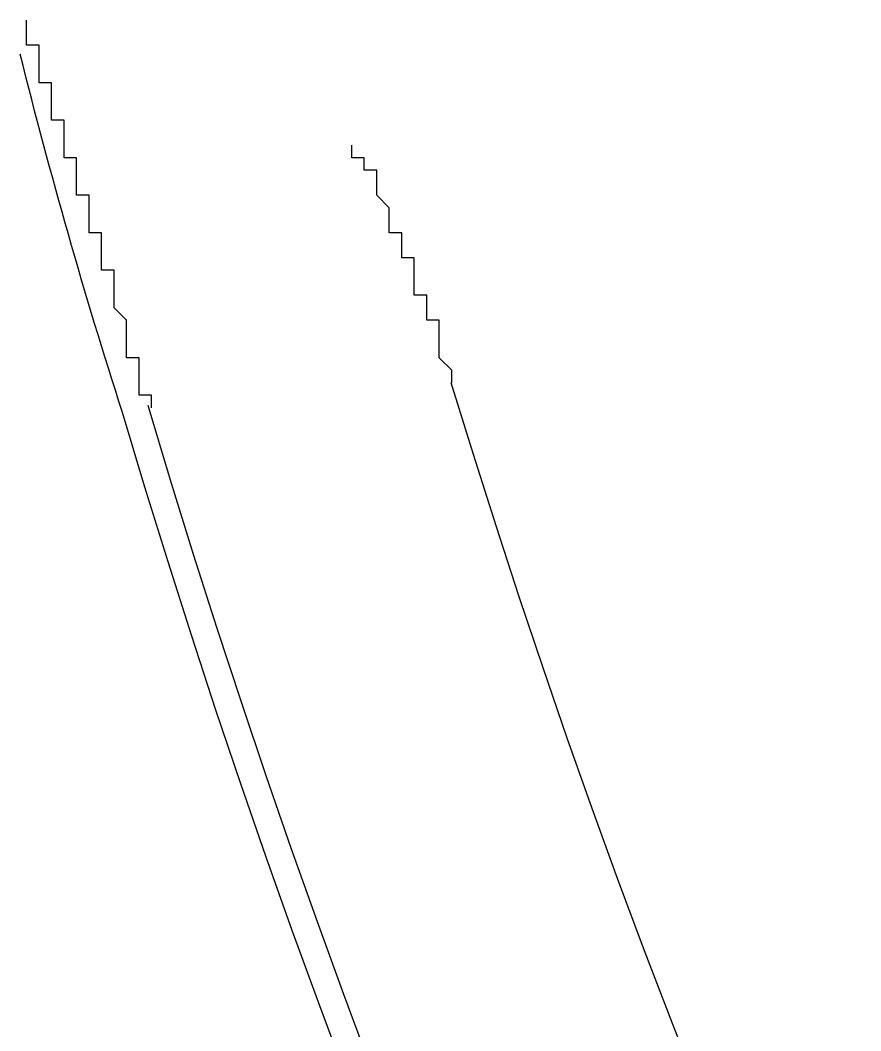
# Model space of a CAD drawing. Header units: millimetres. Extents: x 2698011 to 2856548, y 1019778 to 1210064.
# Drawn here: x 2782682.75 to 2782689.47, y 1121651.76 to 1121659.84 of the extents above; entities that cross this region are included whole.
import ezdxf

# ---------------------------------------------------------------- set-up
doc = ezdxf.new("R2010")
doc.units = ezdxf.units.MM
doc.layers.add('Bloques borde', color=9, linetype='Continuous')
doc.layers.add('Y_ CAJAS', color=9, linetype='Continuous')

# ---------------------------------------------------------------- blocks, each defined once
blk = doc.blocks.new('CO ALURA_  2500 tras 1120 CE ESQ - Inc')
at = {"layer": 'Bloques borde'}
for points in [[(-0.0496300630514668, 2.306530919465828, 0), (-0.0496300630514668, 2.306530919465828, 0), (-0.0496300630514668, 2.306430919465825, 0), (-0.0496300630514668, 2.306430919465825, 0), (-0.0496300630514668, 2.306430919465825, 0), (-0.0497300630514701, 2.306430919465825, 0), (-0.0497300630514701, 2.306430919465825, 0), (-0.0497300630514701, 2.306430919465825, 0), (-0.0497300630514701, 2.306430919465825, 0), (-0.0497300630514701, 2.306330919465835, 0), (-0.0497300630514701, 2.306330919465835, 0), (-0.0497300630514701, 2.306330919465835, 0), (-0.0497300630514701, 2.306330919465835, 0), (-0.0497300630514701, 2.306330919465835, 0), (-0.0497300630514701, 2.306330919465835, 0), (-0.0497300630514701, 2.306230919465832, 0), (-0.0497300630514701, 2.306230919465832, 0), (-0.0497300630514701, 2.306230919465832, 0), (-0.0497300630514701, 2.306230919465832, 0), (-0.0497300630514701, 2.306230919465832, 0), (-0.0497300630514701, 2.306230919465832, 0), (-0.0497300630514701, 2.306230919465832, 0), (-0.0497300630514701, 2.306130919465829, 0), (-0.0497300630514701, 2.306130919465829, 0), (-0.0497300630514701, 2.306130919465829, 0), (-0.0497300630514701, 2.306130919465829, 0), (-0.0497300630514701, 2.306130919465829, 0), (-0.0498300630514734, 2.306130919465829, 0), (-0.0498300630514734, 2.306030919465825, 0), (-0.0498300630514734, 2.306030919465825, 0), (-0.0498300630514734, 2.306030919465825, 0), (-0.0498300630514734, 2.306030919465825, 0), (-0.0498300630514734, 2.306030919465825, 0), (-0.0498300630514734, 2.306030919465825, 0), (-0.0498300630514734, 2.306030919465825, 0), (-0.0498300630514734, 2.30593091946582, 0), (-0.0498300630514734, 2.30593091946582, 0), (-0.0498300630514734, 2.30593091946582, 0), (-0.0498300630514734, 2.30593091946582, 0), (-0.0498300630514734, 2.30593091946582, 0), (-0.0498300630514734, 2.30593091946582, 0), (-0.0498300630514734, 2.305830919465833, 0), (-0.0498300630514734, 2.305830919465833, 0), (-0.0498300630514734, 2.305830919465833, 0), (-0.0498300630514734, 2.305830919465833, 0), (-0.0498300630514734, 2.305830919465833, 0), (-0.0498300630514734, 2.305830919465833, 0), (-0.0498300630514734, 2.305830919465833, 0), (-0.0499300630514767, 2.30573091946583, 0), (-0.0499300630514767, 2.30573091946583, 0), (-0.0499300630514767, 2.30573091946583, 0), (-0.0499300630514767, 2.30573091946583, 0), (-0.0499300630514767, 2.30573091946583, 0), (-0.0499300630514767, 2.30573091946583, 0), (-0.0499300630514767, 2.305630919465825, 0), (-0.0499300630514767, 2.305630919465825, 0), (-0.0499300630514767, 2.305630919465825, 0), (-0.0499300630514767, 2.305630919465825, 0), (-0.0499300630514767, 2.305630919465825, 0), (-0.0499300630514767, 2.305630919465825, 0), (-0.0499300630514767, 2.305630919465825, 0), (-0.0499300630514767, 2.305530919465823, 0), (-0.0499300630514767, 2.305530919465823, 0), (-0.0499300630514767, 2.305530919465823, 0), (-0.0499300630514767, 2.305530919465823, 0), (-0.0499300630514767, 2.305530919465823, 0), (-0.0499300630514767, 2.305530919465823, 0), (-0.0499300630514767, 2.305430919465834, 0), (-0.0499300630514767, 2.305430919465834, 0), (-0.0500300630514801, 2.305430919465834, 0), (-0.0500300630514801, 2.305430919465834, 0), (-0.0500300630514801, 2.305430919465834, 0), (-0.0500300630514801, 2.305430919465834, 0), (-0.0500300630514801, 2.305430919465834, 0), (-0.0500300630514801, 2.305330919465831, 0), (-0.0500300630514801, 2.305330919465831, 0), (-0.0500300630514801, 2.305330919465831, 0), (-0.0500300630514801, 2.305330919465831, 0), (-0.0500300630514801, 2.305330919465831, 0), (-0.0500300630514801, 2.305330919465831, 0), (-0.0500300630514801, 2.305330919465831, 0), (-0.0500300630514801, 2.305230919465826, 0), (-0.0500300630514801, 2.305230919465826, 0), (-0.0500300630514801, 2.305230919465826, 0), (-0.0500300630514801, 2.305230919465826, 0), (-0.0500300630514801, 2.305230919465826, 0), (-0.0500300630514801, 2.305230919465826, 0), (-0.0500300630514801, 2.305130919465824, 0), (-0.0500300630514801, 2.305130919465824, 0), (-0.0500300630514801, 2.305130919465824, 0), (-0.0500300630514801, 2.305130919465824, 0), (-0.050130063051455, 2.305130919465824, 0), (-0.050130063051455, 2.305130919465824, 0), (-0.050130063051455, 2.305130919465824, 0), (-0.050130063051455, 2.305030919465834, 0), (-0.050130063051455, 2.305030919465834, 0), (-0.050130063051455, 2.305030919465834, 0), (-0.050130063051455, 2.305030919465834, 0), (-0.050130063051455, 2.305030919465834, 0), (-0.050130063051455, 2.305030919465834, 0), (-0.050130063051455, 2.305030919465834, 0), (-0.050130063051455, 2.304930919465832, 0), (-0.050130063051455, 2.304930919465832, 0), (-0.050130063051455, 2.304930919465832, 0), (-0.050130063051455, 2.304930919465832, 0), (-0.050130063051455, 2.304930919465832, 0), (-0.050130063051455, 2.304930919465832, 0), (-0.050130063051455, 2.304930919465832, 0), (-0.050130063051455, 2.304830919465828, 0), (-0.050130063051455, 2.304830919465828, 0), (-0.050130063051455, 2.304830919465828, 0), (-0.050130063051455, 2.304830919465828, 0), (-0.050130063051455, 2.304830919465828, 0), (-0.050130063051455, 2.304830919465828, 0), (-0.0502300630514583, 2.304830919465828, 0), (-0.0502300630514583, 2.304830919465828, 0), (-0.0502300630514583, 2.304730919465825, 0), (-0.0502300630514583, 2.304730919465825, 0), (-0.0502300630514583, 2.304730919465825, 0), (-0.0502300630514583, 2.304730919465825, 0), (-0.0502300630514583, 2.304730919465825, 0), (-0.0502300630514583, 2.304730919465825, 0), (-0.0502300630514583, 2.304730919465825, 0), (-0.0502300630514583, 2.30463091946582, 0), (-0.0502300630514583, 2.30463091946582, 0), (-0.0502300630514583, 2.30463091946582, 0), (-0.0502300630514583, 2.30463091946582, 0), (-0.0502300630514583, 2.30463091946582, 0), (-0.0502300630514583, 2.30463091946582, 0), (-0.0502300630514583, 2.30463091946582, 0), (-0.0502300630514583, 2.30463091946582, 0), (-0.0502300630514583, 2.304530919465832, 0), (-0.0502300630514583, 2.304530919465832, 0), (-0.0502300630514583, 2.304530919465832, 0), (-0.0502300630514583, 2.304530919465832, 0), (-0.0502300630514583, 2.304530919465832, 0), (-0.0502300630514583, 2.304530919465832, 0), (-0.0502300630514583, 2.304530919465832, 0), (-0.0503300630514616, 2.304530919465832, 0), (-0.0503300630514616, 2.304430919465829, 0), (-0.0503300630514616, 2.304430919465829, 0), (-0.0503300630514616, 2.304430919465829, 0), (-0.0503300630514616, 2.304430919465829, 0), (-0.0503300630514616, 2.304430919465829, 0), (-0.0503300630514616, 2.304430919465829, 0), (-0.0503300630514616, 2.304430919465829, 0), (-0.0503300630514616, 2.304430919465829, 0), (-0.0503300630514616, 2.304330919465826, 0), (-0.0503300630514616, 2.304330919465826, 0), (-0.0503300630514616, 2.304330919465826, 0), (-0.0503300630514616, 2.304330919465826, 0), (-0.0503300630514616, 2.304330919465826, 0), (-0.0503300630514616, 2.304330919465826, 0), (-0.0503300630514616, 2.304330919465826, 0), (-0.0503300630514616, 2.304330919465826, 0), (-0.0503300630514616, 2.304330919465826, 0), (-0.0503300630514616, 2.304230919465823, 0), (-0.0503300630514616, 2.304230919465823, 0), (-0.0503300630514616, 2.304230919465823, 0), (-0.0503300630514616, 2.304230919465823, 0), (-0.0503300630514616, 2.304230919465823, 0), (-0.0503300630514616, 2.304230919465823, 0), (-0.0503300630514616, 2.304230919465823, 0), (-0.0503300630514616, 2.304230919465823, 0), (-0.0504300630514649, 2.304230919465823, 0), (-0.0504300630514649, 2.304130919465833, 0), (-0.0504300630514649, 2.304130919465833, 0), (-0.0504300630514649, 2.304130919465833, 0), (-0.0504300630514649, 2.304130919465833, 0), (-0.0504300630514649, 2.304130919465833, 0), (-0.0504300630514649, 2.304130919465833, 0), (-0.0504300630514649, 2.304130919465833, 0), (-0.0504300630514649, 2.304130919465833, 0), (-0.0504300630514649, 2.304130919465833, 0), (-0.0504300630514649, 2.30403091946583, 0), (-0.0504300630514649, 2.30403091946583, 0), (-0.0504300630514649, 2.30403091946583, 0), (-0.0504300630514649, 2.30403091946583, 0), (-0.0504300630514649, 2.30403091946583, 0), (-0.0504300630514649, 2.30403091946583, 0), (-0.0504300630514649, 2.30403091946583, 0), (-0.0504300630514649, 2.30403091946583, 0), (-0.0504300630514649, 2.30403091946583, 0), (-0.0504300630514649, 2.30403091946583, 0), (-0.0504300630514649, 2.303930919465825, 0), (-0.0504300630514649, 2.303930919465825, 0), (-0.0504300630514649, 2.303930919465825, 0), (-0.0504300630514649, 2.303930919465825, 0), (-0.0504300630514649, 2.303930919465825, 0), (-0.0504300630514649, 2.303930919465825, 0), (-0.0504300630514649, 2.303930919465825, 0), (-0.0504300630514649, 2.303930919465825, 0), (-0.0504300630514649, 2.303930919465825, 0), (-0.0505300630514682, 2.303930919465825, 0), (-0.0505300630514682, 2.303830919465823, 0), (-0.0505300630514682, 2.303830919465823, 0), (-0.0505300630514682, 2.303830919465823, 0), (-0.0505300630514682, 2.303830919465823, 0), (-0.0505300630514682, 2.303830919465823, 0), (-0.0505300630514682, 2.303830919465823, 0), (-0.0505300630514682, 2.303830919465823, 0), (-0.0505300630514682, 2.303830919465823, 0), (-0.0505300630514682, 2.303830919465823, 0), (-0.0505300630514682, 2.303830919465823, 0), (-0.0505300630514682, 2.303830919465823, 0), (-0.0505300630514682, 2.303830919465823, 0), (-0.0505300630514682, 2.303730919465833, 0), (-0.0505300630514682, 2.303730919465833, 0), (-0.0505300630514682, 2.303730919465833, 0), (-0.0505300630514682, 2.303730919465833, 0), (-0.0505300630514682, 2.303730919465833, 0), (-0.0505300630514682, 2.303730919465833, 0), (-0.0505300630514682, 2.303730919465833, 0), (-0.0505300630514682, 2.303730919465833, 0), (-0.0505300630514682, 2.303730919465833, 0), (-0.0505300630514682, 2.303730919465833, 0), (-0.0505300630514682, 2.303730919465833, 0), (-0.0505300630514682, 2.303730919465833, 0), (-0.0505300630514682, 2.303630919465831, 0), (-0.0505300630514682, 2.303630919465831, 0), (-0.0505300630514682, 2.303630919465831, 0), (-0.0505300630514682, 2.303630919465831, 0), (-0.0505300630514682, 2.303630919465831, 0), (-0.0505300630514682, 2.303630919465831, 0), (-0.0505300630514682, 2.303630919465831, 0), (-0.0505300630514682, 2.303630919465831, 0), (-0.0505300630514682, 2.303630919465831, 0), (-0.0505300630514682, 2.303630919465831, 0), (-0.0505300630514682, 2.303630919465831, 0), (-0.0505300630514682, 2.303630919465831, 0), (-0.0506300630514716, 2.303630919465831, 0), (-0.0506300630514716, 2.303630919465831, 0), (-0.0506300630514716, 2.303630919465831, 0), (-0.0506300630514716, 2.303530919465828, 0), (-0.0506300630514716, 2.303530919465828, 0), (-0.0506300630514716, 2.303530919465828, 0), (-0.0506300630514716, 2.303530919465828, 0), (-0.0506300630514716, 2.303530919465828, 0), (-0.0506300630514716, 2.303530919465828, 0), (-0.0506300630514716, 2.303530919465828, 0), (-0.0506300630514716, 2.303530919465828, 0), (-0.0506300630514716, 2.303530919465828, 0), (-0.0506300630514716, 2.303530919465828, 0), (-0.0506300630514716, 2.303530919465828, 0), (-0.0506300630514716, 2.303530919465828, 0), (-0.0506300630514716, 2.303530919465828, 0), (-0.0506300630514716, 2.303530919465828, 0), (-0.0506300630514716, 2.303530919465828, 0), (-0.0506300630514716, 2.303530919465828, 0), (-0.0506300630514716, 2.303530919465828, 0), (-0.0506300630514716, 2.303530919465828, 0), (-0.0506300630514716, 2.303430919465824, 0), (-0.0506300630514716, 2.303430919465824, 0), (-0.0506300630514716, 2.303430919465824, 0), (-0.0506300630514716, 2.303430919465824, 0), (-0.0506300630514716, 2.303430919465824, 0), (-0.0506300630514716, 2.303430919465824, 0), (-0.0506300630514716, 2.303430919465824, 0), (-0.0506300630514716, 2.303430919465824, 0), (-0.0506300630514716, 2.303430919465824, 0), (-0.0506300630514716, 2.303430919465824, 0), (-0.0506300630514716, 2.303430919465824, 0), (-0.0506300630514716, 2.303430919465824, 0), (-0.0506300630514716, 2.303430919465824, 0), (-0.0506300630514716, 2.303430919465824, 0), (-0.0506300630514716, 2.303430919465824, 0), (-0.0506300630514716, 2.303430919465824, 0), (-0.0506300630514716, 2.303430919465824, 0), (-0.0506300630514716, 2.303430919465824, 0), (-0.0506300630514716, 2.303430919465824, 0), (-0.0506300630514716, 2.303430919465824, 0), (-0.0506300630514716, 2.303430919465824, 0), (-0.0506300630514716, 2.303430919465824, 0), (-0.0506300630514716, 2.303430919465824, 0), (-0.0506300630514716, 2.303430919465824, 0), (-0.0506300630514716, 2.303430919465824, 0), (-0.0506300630514716, 2.303430919465824, 0), (-0.0506300630514716, 2.303430919465824, 0), (-0.0506300630514716, 2.303430919465824, 0), (-0.0506300630514716, 2.303430919465824, 0), (-0.0506300630514716, 2.303430919465824, 0), (-0.0506300630514716, 2.303430919465824, 0), (-0.0506300630514716, 2.303430919465824, 0), (-0.0506300630514716, 2.303430919465824, 0), (-0.0506300630514716, 2.303430919465824, 0), (-0.0506300630514716, 2.303430919465824, 0), (-0.0506300630514716, 2.303430919465824, 0), (-0.0506300630514716, 2.303430919465824, 0)], [(-0.0496300630514668, 2.306530919465828, 0), (-0.0496300630514668, 2.306530919465828, 0), (-0.0496300630514668, 2.306430919465825, 0), (-0.0496300630514668, 2.306430919465825, 0), (-0.0496300630514668, 2.306430919465825, 0), (-0.0497300630514701, 2.306430919465825, 0), (-0.0497300630514701, 2.306430919465825, 0), (-0.0497300630514701, 2.306430919465825, 0), (-0.0497300630514701, 2.306430919465825, 0), (-0.0497300630514701, 2.306330919465835, 0), (-0.0497300630514701, 2.306330919465835, 0), (-0.0497300630514701, 2.306330919465835, 0), (-0.0497300630514701, 2.306330919465835, 0), (-0.0497300630514701, 2.306330919465835, 0), (-0.0497300630514701, 2.306330919465835, 0), (-0.0497300630514701, 2.306230919465832, 0), (-0.0497300630514701, 2.306230919465832, 0), (-0.0497300630514701, 2.306230919465832, 0), (-0.0497300630514701, 2.306230919465832, 0), (-0.0497300630514701, 2.306230919465832, 0), (-0.0497300630514701, 2.306230919465832, 0), (-0.0497300630514701, 2.306230919465832, 0), (-0.0497300630514701, 2.306130919465829, 0), (-0.0497300630514701, 2.306130919465829, 0), (-0.0497300630514701, 2.306130919465829, 0), (-0.0497300630514701, 2.306130919465829, 0), (-0.0497300630514701, 2.306130919465829, 0), (-0.0498300630514734, 2.306130919465829, 0), (-0.0498300630514734, 2.306030919465825, 0), (-0.0498300630514734, 2.306030919465825, 0), (-0.0498300630514734, 2.306030919465825, 0), (-0.0498300630514734, 2.306030919465825, 0), (-0.0498300630514734, 2.306030919465825, 0), (-0.0498300630514734, 2.306030919465825, 0), (-0.0498300630514734, 2.306030919465825, 0), (-0.0498300630514734, 2.30593091946582, 0), (-0.0498300630514734, 2.30593091946582, 0), (-0.0498300630514734, 2.30593091946582, 0), (-0.0498300630514734, 2.30593091946582, 0), (-0.0498300630514734, 2.30593091946582, 0), (-0.0498300630514734, 2.30593091946582, 0), (-0.0498300630514734, 2.305830919465833, 0), (-0.0498300630514734, 2.305830919465833, 0), (-0.0498300630514734, 2.305830919465833, 0), (-0.0498300630514734, 2.305830919465833, 0), (-0.0498300630514734, 2.305830919465833, 0), (-0.0498300630514734, 2.305830919465833, 0), (-0.0498300630514734, 2.305830919465833, 0), (-0.0499300630514767, 2.30573091946583, 0), (-0.0499300630514767, 2.30573091946583, 0), (-0.0499300630514767, 2.30573091946583, 0), (-0.0499300630514767, 2.30573091946583, 0), (-0.0499300630514767, 2.30573091946583, 0), (-0.0499300630514767, 2.30573091946583, 0), (-0.0499300630514767, 2.305630919465825, 0), (-0.0499300630514767, 2.305630919465825, 0), (-0.0499300630514767, 2.305630919465825, 0), (-0.0499300630514767, 2.305630919465825, 0), (-0.0499300630514767, 2.305630919465825, 0), (-0.0499300630514767, 2.305630919465825, 0), (-0.0499300630514767, 2.305630919465825, 0), (-0.0499300630514767, 2.305530919465823, 0), (-0.0499300630514767, 2.305530919465823, 0), (-0.0499300630514767, 2.305530919465823, 0), (-0.0499300630514767, 2.305530919465823, 0), (-0.0499300630514767, 2.305530919465823, 0), (-0.0499300630514767, 2.305530919465823, 0), (-0.0499300630514767, 2.305430919465834, 0), (-0.0499300630514767, 2.305430919465834, 0), (-0.0500300630514801, 2.305430919465834, 0), (-0.0500300630514801, 2.305430919465834, 0), (-0.0500300630514801, 2.305430919465834, 0), (-0.0500300630514801, 2.305430919465834, 0), (-0.0500300630514801, 2.305430919465834, 0), (-0.0500300630514801, 2.305330919465831, 0), (-0.0500300630514801, 2.305330919465831, 0), (-0.0500300630514801, 2.305330919465831, 0), (-0.0500300630514801, 2.305330919465831, 0), (-0.0500300630514801, 2.305330919465831, 0), (-0.0500300630514801, 2.305330919465831, 0), (-0.0500300630514801, 2.305330919465831, 0), (-0.0500300630514801, 2.305230919465826, 0), (-0.0500300630514801, 2.305230919465826, 0), (-0.0500300630514801, 2.305230919465826, 0), (-0.0500300630514801, 2.305230919465826, 0), (-0.0500300630514801, 2.305230919465826, 0), (-0.0500300630514801, 2.305230919465826, 0), (-0.0500300630514801, 2.305130919465824, 0), (-0.0500300630514801, 2.305130919465824, 0), (-0.0500300630514801, 2.305130919465824, 0), (-0.0500300630514801, 2.305130919465824, 0), (-0.050130063051455, 2.305130919465824, 0), (-0.050130063051455, 2.305130919465824, 0), (-0.050130063051455, 2.305130919465824, 0), (-0.050130063051455, 2.305030919465834, 0), (-0.050130063051455, 2.305030919465834, 0), (-0.050130063051455, 2.305030919465834, 0), (-0.050130063051455, 2.305030919465834, 0), (-0.050130063051455, 2.305030919465834, 0), (-0.050130063051455, 2.305030919465834, 0), (-0.050130063051455, 2.305030919465834, 0), (-0.050130063051455, 2.304930919465832, 0), (-0.050130063051455, 2.304930919465832, 0), (-0.050130063051455, 2.304930919465832, 0), (-0.050130063051455, 2.304930919465832, 0), (-0.050130063051455, 2.304930919465832, 0), (-0.050130063051455, 2.304930919465832, 0), (-0.050130063051455, 2.304930919465832, 0), (-0.050130063051455, 2.304830919465828, 0), (-0.050130063051455, 2.304830919465828, 0), (-0.050130063051455, 2.304830919465828, 0), (-0.050130063051455, 2.304830919465828, 0), (-0.050130063051455, 2.304830919465828, 0), (-0.050130063051455, 2.304830919465828, 0), (-0.0502300630514583, 2.304830919465828, 0), (-0.0502300630514583, 2.304830919465828, 0), (-0.0502300630514583, 2.304730919465825, 0), (-0.0502300630514583, 2.304730919465825, 0), (-0.0502300630514583, 2.304730919465825, 0), (-0.0502300630514583, 2.304730919465825, 0), (-0.0502300630514583, 2.304730919465825, 0), (-0.0502300630514583, 2.304730919465825, 0), (-0.0502300630514583, 2.304730919465825, 0), (-0.0502300630514583, 2.30463091946582, 0), (-0.0502300630514583, 2.30463091946582, 0), (-0.0502300630514583, 2.30463091946582, 0), (-0.0502300630514583, 2.30463091946582, 0), (-0.0502300630514583, 2.30463091946582, 0), (-0.0502300630514583, 2.30463091946582, 0), (-0.0502300630514583, 2.30463091946582, 0), (-0.0502300630514583, 2.30463091946582, 0), (-0.0502300630514583, 2.304530919465832, 0), (-0.0502300630514583, 2.304530919465832, 0), (-0.0502300630514583, 2.304530919465832, 0), (-0.0502300630514583, 2.304530919465832, 0), (-0.0502300630514583, 2.304530919465832, 0), (-0.0502300630514583, 2.304530919465832, 0), (-0.0502300630514583, 2.304530919465832, 0), (-0.0503300630514616, 2.304530919465832, 0), (-0.0503300630514616, 2.304430919465829, 0), (-0.0503300630514616, 2.304430919465829, 0), (-0.0503300630514616, 2.304430919465829, 0), (-0.0503300630514616, 2.304430919465829, 0), (-0.0503300630514616, 2.304430919465829, 0), (-0.0503300630514616, 2.304430919465829, 0), (-0.0503300630514616, 2.304430919465829, 0), (-0.0503300630514616, 2.304430919465829, 0), (-0.0503300630514616, 2.304330919465826, 0), (-0.0503300630514616, 2.304330919465826, 0), (-0.0503300630514616, 2.304330919465826, 0), (-0.0503300630514616, 2.304330919465826, 0), (-0.0503300630514616, 2.304330919465826, 0), (-0.0503300630514616, 2.304330919465826, 0), (-0.0503300630514616, 2.304330919465826, 0), (-0.0503300630514616, 2.304330919465826, 0), (-0.0503300630514616, 2.304330919465826, 0), (-0.0503300630514616, 2.304230919465823, 0), (-0.0503300630514616, 2.304230919465823, 0), (-0.0503300630514616, 2.304230919465823, 0), (-0.0503300630514616, 2.304230919465823, 0), (-0.0503300630514616, 2.304230919465823, 0), (-0.0503300630514616, 2.304230919465823, 0), (-0.0503300630514616, 2.304230919465823, 0), (-0.0503300630514616, 2.304230919465823, 0), (-0.0504300630514649, 2.304230919465823, 0), (-0.0504300630514649, 2.304130919465833, 0), (-0.0504300630514649, 2.304130919465833, 0), (-0.0504300630514649, 2.304130919465833, 0), (-0.0504300630514649, 2.304130919465833, 0), (-0.0504300630514649, 2.304130919465833, 0), (-0.0504300630514649, 2.304130919465833, 0), (-0.0504300630514649, 2.304130919465833, 0), (-0.0504300630514649, 2.304130919465833, 0), (-0.0504300630514649, 2.304130919465833, 0), (-0.0504300630514649, 2.30403091946583, 0), (-0.0504300630514649, 2.30403091946583, 0), (-0.0504300630514649, 2.30403091946583, 0), (-0.0504300630514649, 2.30403091946583, 0), (-0.0504300630514649, 2.30403091946583, 0), (-0.0504300630514649, 2.30403091946583, 0), (-0.0504300630514649, 2.30403091946583, 0), (-0.0504300630514649, 2.30403091946583, 0), (-0.0504300630514649, 2.30403091946583, 0), (-0.0504300630514649, 2.30403091946583, 0), (-0.0504300630514649, 2.303930919465825, 0), (-0.0504300630514649, 2.303930919465825, 0), (-0.0504300630514649, 2.303930919465825, 0), (-0.0504300630514649, 2.303930919465825, 0), (-0.0504300630514649, 2.303930919465825, 0), (-0.0504300630514649, 2.303930919465825, 0), (-0.0504300630514649, 2.303930919465825, 0), (-0.0504300630514649, 2.303930919465825, 0), (-0.0504300630514649, 2.303930919465825, 0), (-0.0505300630514682, 2.303930919465825, 0), (-0.0505300630514682, 2.303830919465823, 0), (-0.0505300630514682, 2.303830919465823, 0), (-0.0505300630514682, 2.303830919465823, 0), (-0.0505300630514682, 2.303830919465823, 0), (-0.0505300630514682, 2.303830919465823, 0), (-0.0505300630514682, 2.303830919465823, 0), (-0.0505300630514682, 2.303830919465823, 0), (-0.0505300630514682, 2.303830919465823, 0), (-0.0505300630514682, 2.303830919465823, 0), (-0.0505300630514682, 2.303830919465823, 0), (-0.0505300630514682, 2.303830919465823, 0), (-0.0505300630514682, 2.303830919465823, 0), (-0.0505300630514682, 2.303730919465833, 0), (-0.0505300630514682, 2.303730919465833, 0), (-0.0505300630514682, 2.303730919465833, 0), (-0.0505300630514682, 2.303730919465833, 0), (-0.0505300630514682, 2.303730919465833, 0), (-0.0505300630514682, 2.303730919465833, 0), (-0.0505300630514682, 2.303730919465833, 0), (-0.0505300630514682, 2.303730919465833, 0), (-0.0505300630514682, 2.303730919465833, 0), (-0.0505300630514682, 2.303730919465833, 0), (-0.0505300630514682, 2.303730919465833, 0), (-0.0505300630514682, 2.303730919465833, 0), (-0.0505300630514682, 2.303630919465831, 0), (-0.0505300630514682, 2.303630919465831, 0), (-0.0505300630514682, 2.303630919465831, 0), (-0.0505300630514682, 2.303630919465831, 0), (-0.0505300630514682, 2.303630919465831, 0), (-0.0505300630514682, 2.303630919465831, 0), (-0.0505300630514682, 2.303630919465831, 0), (-0.0505300630514682, 2.303630919465831, 0), (-0.0505300630514682, 2.303630919465831, 0), (-0.0505300630514682, 2.303630919465831, 0), (-0.0505300630514682, 2.303630919465831, 0), (-0.0505300630514682, 2.303630919465831, 0), (-0.0506300630514716, 2.303630919465831, 0), (-0.0506300630514716, 2.303630919465831, 0), (-0.0506300630514716, 2.303630919465831, 0), (-0.0506300630514716, 2.303530919465828, 0), (-0.0506300630514716, 2.303530919465828, 0), (-0.0506300630514716, 2.303530919465828, 0), (-0.0506300630514716, 2.303530919465828, 0), (-0.0506300630514716, 2.303530919465828, 0), (-0.0506300630514716, 2.303530919465828, 0), (-0.0506300630514716, 2.303530919465828, 0), (-0.0506300630514716, 2.303530919465828, 0), (-0.0506300630514716, 2.303530919465828, 0), (-0.0506300630514716, 2.303530919465828, 0), (-0.0506300630514716, 2.303530919465828, 0), (-0.0506300630514716, 2.303530919465828, 0), (-0.0506300630514716, 2.303530919465828, 0), (-0.0506300630514716, 2.303530919465828, 0), (-0.0506300630514716, 2.303530919465828, 0), (-0.0506300630514716, 2.303530919465828, 0), (-0.0506300630514716, 2.303530919465828, 0), (-0.0506300630514716, 2.303530919465828, 0), (-0.0506300630514716, 2.303430919465824, 0), (-0.0506300630514716, 2.303430919465824, 0), (-0.0506300630514716, 2.303430919465824, 0), (-0.0506300630514716, 2.303430919465824, 0), (-0.0506300630514716, 2.303430919465824, 0), (-0.0506300630514716, 2.303430919465824, 0), (-0.0506300630514716, 2.303430919465824, 0), (-0.0506300630514716, 2.303430919465824, 0), (-0.0506300630514716, 2.303430919465824, 0), (-0.0506300630514716, 2.303430919465824, 0), (-0.0506300630514716, 2.303430919465824, 0), (-0.0506300630514716, 2.303430919465824, 0), (-0.0506300630514716, 2.303430919465824, 0), (-0.0506300630514716, 2.303430919465824, 0), (-0.0506300630514716, 2.303430919465824, 0), (-0.0506300630514716, 2.303430919465824, 0), (-0.0506300630514716, 2.303430919465824, 0), (-0.0506300630514716, 2.303430919465824, 0), (-0.0506300630514716, 2.303430919465824, 0), (-0.0506300630514716, 2.303430919465824, 0), (-0.0506300630514716, 2.303430919465824, 0), (-0.0506300630514716, 2.303430919465824, 0), (-0.0506300630514716, 2.303430919465824, 0), (-0.0506300630514716, 2.303430919465824, 0), (-0.0506300630514716, 2.303430919465824, 0), (-0.0506300630514716, 2.303430919465824, 0), (-0.0506300630514716, 2.303430919465824, 0), (-0.0506300630514716, 2.303430919465824, 0), (-0.0506300630514716, 2.303430919465824, 0), (-0.0506300630514716, 2.303430919465824, 0), (-0.0506300630514716, 2.303430919465824, 0), (-0.0506300630514716, 2.303430919465824, 0), (-0.0506300630514716, 2.303430919465824, 0), (-0.0506300630514716, 2.303430919465824, 0), (-0.0506300630514716, 2.303430919465824, 0), (-0.0506300630514716, 2.303430919465824, 0), (-0.0506300630514716, 2.303430919465824, 0)], [(-0.0472300630514724, 2.306330919465835, 0), (-0.0472300630514724, 2.306330919465835, 0), (-0.0472300630514724, 2.306330919465835, 0), (-0.0472300630514724, 2.306330919465835, 0), (-0.0472300630514724, 2.306330919465835, 0), (-0.0472300630514724, 2.306230919465832, 0), (-0.0472300630514724, 2.306230919465832, 0), (-0.0472300630514724, 2.306230919465832, 0), (-0.0472300630514724, 2.306230919465832, 0), (-0.0472300630514724, 2.306230919465832, 0), (-0.0472300630514724, 2.306230919465832, 0), (-0.0472300630514724, 2.306230919465832, 0), (-0.0472300630514724, 2.306230919465832, 0), (-0.0472300630514724, 2.306230919465832, 0), (-0.0472300630514724, 2.306230919465832, 0), (-0.0472300630514724, 2.306230919465832, 0), (-0.0473300630514757, 2.306130919465829, 0), (-0.0473300630514757, 2.306130919465829, 0), (-0.0473300630514757, 2.306130919465829, 0), (-0.0473300630514757, 2.306130919465829, 0), (-0.0473300630514757, 2.306130919465829, 0), (-0.0473300630514757, 2.306130919465829, 0), (-0.0473300630514757, 2.306130919465829, 0), (-0.0473300630514757, 2.306130919465829, 0), (-0.0473300630514757, 2.306130919465829, 0), (-0.0473300630514757, 2.306130919465829, 0), (-0.0473300630514757, 2.306130919465829, 0), (-0.0473300630514757, 2.306030919465825, 0), (-0.0473300630514757, 2.306030919465825, 0), (-0.0473300630514757, 2.306030919465825, 0), (-0.0473300630514757, 2.306030919465825, 0), (-0.0473300630514757, 2.306030919465825, 0), (-0.0473300630514757, 2.306030919465825, 0), (-0.0473300630514757, 2.306030919465825, 0), (-0.0473300630514757, 2.306030919465825, 0), (-0.0473300630514757, 2.306030919465825, 0), (-0.0473300630514757, 2.306030919465825, 0), (-0.0473300630514757, 2.306030919465825, 0), (-0.0473300630514757, 2.30593091946582, 0), (-0.0473300630514757, 2.30593091946582, 0), (-0.0473300630514757, 2.30593091946582, 0), (-0.0473300630514757, 2.30593091946582, 0), (-0.0473300630514757, 2.30593091946582, 0), (-0.0473300630514757, 2.30593091946582, 0), (-0.0473300630514757, 2.30593091946582, 0), (-0.0473300630514757, 2.30593091946582, 0), (-0.0473300630514757, 2.30593091946582, 0), (-0.0473300630514757, 2.30593091946582, 0), (-0.0473300630514757, 2.305830919465833, 0), (-0.047430063051479, 2.305830919465833, 0), (-0.047430063051479, 2.305830919465833, 0), (-0.047430063051479, 2.305830919465833, 0), (-0.047430063051479, 2.305830919465833, 0), (-0.047430063051479, 2.305830919465833, 0), (-0.047430063051479, 2.305830919465833, 0), (-0.047430063051479, 2.305830919465833, 0), (-0.047430063051479, 2.305830919465833, 0), (-0.047430063051479, 2.305830919465833, 0), (-0.047430063051479, 2.305830919465833, 0), (-0.047430063051479, 2.30573091946583, 0), (-0.047430063051479, 2.30573091946583, 0), (-0.047430063051479, 2.30573091946583, 0), (-0.047430063051479, 2.30573091946583, 0), (-0.047430063051479, 2.30573091946583, 0), (-0.047430063051479, 2.30573091946583, 0), (-0.047430063051479, 2.30573091946583, 0), (-0.047430063051479, 2.30573091946583, 0), (-0.047430063051479, 2.30573091946583, 0), (-0.047430063051479, 2.30573091946583, 0), (-0.047430063051479, 2.30573091946583, 0), (-0.047430063051479, 2.305630919465825, 0), (-0.047430063051479, 2.305630919465825, 0), (-0.047430063051479, 2.305630919465825, 0), (-0.047430063051479, 2.305630919465825, 0), (-0.047430063051479, 2.305630919465825, 0), (-0.047430063051479, 2.305630919465825, 0), (-0.047430063051479, 2.305630919465825, 0), (-0.047430063051479, 2.305630919465825, 0), (-0.047430063051479, 2.305630919465825, 0), (-0.0475300630514539, 2.305630919465825, 0), (-0.0475300630514539, 2.305630919465825, 0), (-0.0475300630514539, 2.305530919465823, 0), (-0.0475300630514539, 2.305530919465823, 0), (-0.0475300630514539, 2.305530919465823, 0), (-0.0475300630514539, 2.305530919465823, 0), (-0.0475300630514539, 2.305530919465823, 0), (-0.0475300630514539, 2.305530919465823, 0), (-0.0475300630514539, 2.305530919465823, 0), (-0.0475300630514539, 2.305530919465823, 0), (-0.0475300630514539, 2.305530919465823, 0), (-0.0475300630514539, 2.305530919465823, 0), (-0.0475300630514539, 2.305530919465823, 0), (-0.0475300630514539, 2.305430919465834, 0), (-0.0475300630514539, 2.305430919465834, 0), (-0.0475300630514539, 2.305430919465834, 0), (-0.0475300630514539, 2.305430919465834, 0), (-0.0475300630514539, 2.305430919465834, 0), (-0.0475300630514539, 2.305430919465834, 0), (-0.0475300630514539, 2.305430919465834, 0), (-0.0475300630514539, 2.305430919465834, 0), (-0.0475300630514539, 2.305430919465834, 0), (-0.0475300630514539, 2.305430919465834, 0), (-0.0475300630514539, 2.305430919465834, 0), (-0.0475300630514539, 2.305330919465831, 0), (-0.0475300630514539, 2.305330919465831, 0), (-0.0475300630514539, 2.305330919465831, 0), (-0.0475300630514539, 2.305330919465831, 0), (-0.0475300630514539, 2.305330919465831, 0), (-0.0476300630514572, 2.305330919465831, 0), (-0.0476300630514572, 2.305330919465831, 0), (-0.0476300630514572, 2.305330919465831, 0), (-0.0476300630514572, 2.305330919465831, 0), (-0.0476300630514572, 2.305330919465831, 0), (-0.0476300630514572, 2.305330919465831, 0), (-0.0476300630514572, 2.305330919465831, 0), (-0.0476300630514572, 2.305230919465826, 0), (-0.0476300630514572, 2.305230919465826, 0), (-0.0476300630514572, 2.305230919465826, 0), (-0.0476300630514572, 2.305230919465826, 0), (-0.0476300630514572, 2.305230919465826, 0), (-0.0476300630514572, 2.305230919465826, 0), (-0.0476300630514572, 2.305230919465826, 0), (-0.0476300630514572, 2.305230919465826, 0), (-0.0476300630514572, 2.305230919465826, 0), (-0.0476300630514572, 2.305230919465826, 0), (-0.0476300630514572, 2.305230919465826, 0), (-0.0476300630514572, 2.305230919465826, 0), (-0.0476300630514572, 2.305130919465824, 0), (-0.0476300630514572, 2.305130919465824, 0), (-0.0476300630514572, 2.305130919465824, 0), (-0.0476300630514572, 2.305130919465824, 0), (-0.0476300630514572, 2.305130919465824, 0), (-0.0476300630514572, 2.305130919465824, 0), (-0.0476300630514572, 2.305130919465824, 0), (-0.0476300630514572, 2.305130919465824, 0), (-0.0476300630514572, 2.305130919465824, 0), (-0.0476300630514572, 2.305130919465824, 0), (-0.0476300630514572, 2.305130919465824, 0), (-0.0477300630514606, 2.305130919465824, 0), (-0.0477300630514606, 2.305130919465824, 0), (-0.0477300630514606, 2.305030919465834, 0), (-0.0477300630514606, 2.305030919465834, 0), (-0.0477300630514606, 2.305030919465834, 0), (-0.0477300630514606, 2.305030919465834, 0), (-0.0477300630514606, 2.305030919465834, 0), (-0.0477300630514606, 2.305030919465834, 0), (-0.0477300630514606, 2.305030919465834, 0), (-0.0477300630514606, 2.305030919465834, 0), (-0.0477300630514606, 2.305030919465834, 0), (-0.0477300630514606, 2.305030919465834, 0), (-0.0477300630514606, 2.305030919465834, 0), (-0.0477300630514606, 2.305030919465834, 0), (-0.0477300630514606, 2.305030919465834, 0), (-0.0477300630514606, 2.305030919465834, 0), (-0.0477300630514606, 2.304930919465832, 0), (-0.0477300630514606, 2.304930919465832, 0), (-0.0477300630514606, 2.304930919465832, 0), (-0.0477300630514606, 2.304930919465832, 0), (-0.0477300630514606, 2.304930919465832, 0), (-0.0477300630514606, 2.304930919465832, 0), (-0.0477300630514606, 2.304930919465832, 0), (-0.0477300630514606, 2.304930919465832, 0), (-0.0477300630514606, 2.304930919465832, 0), (-0.0477300630514606, 2.304930919465832, 0), (-0.0477300630514606, 2.304930919465832, 0), (-0.0477300630514606, 2.304930919465832, 0), (-0.0477300630514606, 2.304930919465832, 0), (-0.0477300630514606, 2.304930919465832, 0), (-0.0477300630514606, 2.304930919465832, 0), (-0.0478300630514639, 2.304830919465828, 0), (-0.0478300630514639, 2.304830919465828, 0), (-0.0478300630514639, 2.304830919465828, 0), (-0.0478300630514639, 2.304830919465828, 0), (-0.0478300630514639, 2.304830919465828, 0), (-0.0478300630514639, 2.304830919465828, 0), (-0.0478300630514639, 2.304830919465828, 0), (-0.0478300630514639, 2.304830919465828, 0), (-0.0478300630514639, 2.304830919465828, 0), (-0.0478300630514639, 2.304830919465828, 0), (-0.0478300630514639, 2.304830919465828, 0), (-0.0478300630514639, 2.304830919465828, 0), (-0.0478300630514639, 2.304830919465828, 0), (-0.0478300630514639, 2.304830919465828, 0), (-0.0478300630514639, 2.304830919465828, 0), (-0.0478300630514639, 2.304830919465828, 0), (-0.0478300630514639, 2.304730919465825, 0), (-0.0478300630514639, 2.304730919465825, 0), (-0.0478300630514639, 2.304730919465825, 0), (-0.0478300630514639, 2.304730919465825, 0), (-0.0478300630514639, 2.304730919465825, 0), (-0.0478300630514639, 2.304730919465825, 0), (-0.0478300630514639, 2.304730919465825, 0), (-0.0478300630514639, 2.304730919465825, 0), (-0.0478300630514639, 2.304730919465825, 0), (-0.0478300630514639, 2.304730919465825, 0), (-0.0478300630514639, 2.304730919465825, 0), (-0.0478300630514639, 2.304730919465825, 0), (-0.0478300630514639, 2.304730919465825, 0), (-0.0478300630514639, 2.304730919465825, 0), (-0.0478300630514639, 2.304730919465825, 0), (-0.0478300630514639, 2.304730919465825, 0), (-0.0478300630514639, 2.304730919465825, 0), (-0.0478300630514639, 2.304730919465825, 0), (-0.0478300630514639, 2.30463091946582, 0), (-0.0479300630514672, 2.30463091946582, 0), (-0.0479300630514672, 2.30463091946582, 0), (-0.0479300630514672, 2.30463091946582, 0), (-0.0479300630514672, 2.30463091946582, 0), (-0.0479300630514672, 2.30463091946582, 0), (-0.0479300630514672, 2.30463091946582, 0), (-0.0479300630514672, 2.30463091946582, 0), (-0.0479300630514672, 2.30463091946582, 0), (-0.0479300630514672, 2.30463091946582, 0), (-0.0479300630514672, 2.30463091946582, 0), (-0.0479300630514672, 2.30463091946582, 0), (-0.0479300630514672, 2.30463091946582, 0), (-0.0479300630514672, 2.30463091946582, 0), (-0.0479300630514672, 2.30463091946582, 0), (-0.0479300630514672, 2.30463091946582, 0), (-0.0479300630514672, 2.30463091946582, 0), (-0.0479300630514672, 2.30463091946582, 0), (-0.0479300630514672, 2.30463091946582, 0), (-0.0479300630514672, 2.30463091946582, 0), (-0.0479300630514672, 2.30463091946582, 0), (-0.0479300630514672, 2.304530919465832, 0), (-0.0479300630514672, 2.304530919465832, 0), (-0.0479300630514672, 2.304530919465832, 0), (-0.0479300630514672, 2.304530919465832, 0), (-0.0479300630514672, 2.304530919465832, 0), (-0.0479300630514672, 2.304530919465832, 0), (-0.0479300630514672, 2.304530919465832, 0), (-0.0479300630514672, 2.304530919465832, 0), (-0.0479300630514672, 2.304530919465832, 0), (-0.0479300630514672, 2.304530919465832, 0), (-0.0479300630514672, 2.304530919465832, 0), (-0.0479300630514672, 2.304530919465832, 0), (-0.0479300630514672, 2.304530919465832, 0), (-0.0479300630514672, 2.304530919465832, 0), (-0.0479300630514672, 2.304530919465832, 0), (-0.0479300630514672, 2.304530919465832, 0), (-0.0479300630514672, 2.304530919465832, 0), (-0.0479300630514672, 2.304530919465832, 0), (-0.0479300630514672, 2.304530919465832, 0), (-0.0479300630514672, 2.304530919465832, 0), (-0.0479300630514672, 2.304530919465832, 0), (-0.0479300630514672, 2.304530919465832, 0), (-0.0479300630514672, 2.304530919465832, 0), (-0.0479300630514672, 2.304530919465832, 0), (-0.0479300630514672, 2.304530919465832, 0), (-0.0479300630514672, 2.304530919465832, 0), (-0.0480300630514705, 2.304530919465832, 0), (-0.0480300630514705, 2.304530919465832, 0), (-0.0480300630514705, 2.304530919465832, 0), (-0.0480300630514705, 2.304530919465832, 0), (-0.0480300630514705, 2.304530919465832, 0), (-0.0480300630514705, 2.304530919465832, 0), (-0.0480300630514705, 2.304430919465829, 0), (-0.0480300630514705, 2.304430919465829, 0), (-0.0480300630514705, 2.304430919465829, 0), (-0.0480300630514705, 2.304430919465829, 0), (-0.0480300630514705, 2.304430919465829, 0), (-0.0480300630514705, 2.304430919465829, 0), (-0.0480300630514705, 2.304430919465829, 0), (-0.0480300630514705, 2.304430919465829, 0), (-0.0480300630514705, 2.304430919465829, 0), (-0.0480300630514705, 2.304430919465829, 0), (-0.0480300630514705, 2.304430919465829, 0), (-0.0480300630514705, 2.304430919465829, 0), (-0.0480300630514705, 2.304430919465829, 0), (-0.0480300630514705, 2.304430919465829, 0), (-0.0480300630514705, 2.304430919465829, 0), (-0.0480300630514705, 2.304430919465829, 0), (-0.0480300630514705, 2.304430919465829, 0), (-0.0480300630514705, 2.304430919465829, 0), (-0.0480300630514705, 2.304430919465829, 0), (-0.0480300630514705, 2.304430919465829, 0), (-0.0480300630514705, 2.304430919465829, 0), (-0.0480300630514705, 2.304430919465829, 0), (-0.0480300630514705, 2.304430919465829, 0), (-0.0480300630514705, 2.304430919465829, 0), (-0.0480300630514705, 2.304430919465829, 0), (-0.0480300630514705, 2.304430919465829, 0), (-0.0480300630514705, 2.304430919465829, 0), (-0.0480300630514705, 2.304430919465829, 0), (-0.0480300630514705, 2.304430919465829, 0), (-0.0480300630514705, 2.304430919465829, 0), (-0.0480300630514705, 2.304430919465829, 0), (-0.0480300630514705, 2.304430919465829, 0)], [(-0.0472300630514724, 2.306330919465835, 0), (-0.0472300630514724, 2.306330919465835, 0), (-0.0472300630514724, 2.306330919465835, 0), (-0.0472300630514724, 2.306330919465835, 0), (-0.0472300630514724, 2.306330919465835, 0), (-0.0472300630514724, 2.306230919465832, 0), (-0.0472300630514724, 2.306230919465832, 0), (-0.0472300630514724, 2.306230919465832, 0), (-0.0472300630514724, 2.306230919465832, 0), (-0.0472300630514724, 2.306230919465832, 0), (-0.0472300630514724, 2.306230919465832, 0), (-0.0472300630514724, 2.306230919465832, 0), (-0.0472300630514724, 2.306230919465832, 0), (-0.0472300630514724, 2.306230919465832, 0), (-0.0472300630514724, 2.306230919465832, 0), (-0.0472300630514724, 2.306230919465832, 0), (-0.0473300630514757, 2.306130919465829, 0), (-0.0473300630514757, 2.306130919465829, 0), (-0.0473300630514757, 2.306130919465829, 0), (-0.0473300630514757, 2.306130919465829, 0), (-0.0473300630514757, 2.306130919465829, 0), (-0.0473300630514757, 2.306130919465829, 0), (-0.0473300630514757, 2.306130919465829, 0), (-0.0473300630514757, 2.306130919465829, 0), (-0.0473300630514757, 2.306130919465829, 0), (-0.0473300630514757, 2.306130919465829, 0), (-0.0473300630514757, 2.306130919465829, 0), (-0.0473300630514757, 2.306030919465825, 0), (-0.0473300630514757, 2.306030919465825, 0), (-0.0473300630514757, 2.306030919465825, 0), (-0.0473300630514757, 2.306030919465825, 0), (-0.0473300630514757, 2.306030919465825, 0), (-0.0473300630514757, 2.306030919465825, 0), (-0.0473300630514757, 2.306030919465825, 0), (-0.0473300630514757, 2.306030919465825, 0), (-0.0473300630514757, 2.306030919465825, 0), (-0.0473300630514757, 2.306030919465825, 0), (-0.0473300630514757, 2.306030919465825, 0), (-0.0473300630514757, 2.30593091946582, 0), (-0.0473300630514757, 2.30593091946582, 0), (-0.0473300630514757, 2.30593091946582, 0), (-0.0473300630514757, 2.30593091946582, 0), (-0.0473300630514757, 2.30593091946582, 0), (-0.0473300630514757, 2.30593091946582, 0), (-0.0473300630514757, 2.30593091946582, 0), (-0.0473300630514757, 2.30593091946582, 0), (-0.0473300630514757, 2.30593091946582, 0), (-0.0473300630514757, 2.30593091946582, 0), (-0.0473300630514757, 2.305830919465833, 0), (-0.047430063051479, 2.305830919465833, 0), (-0.047430063051479, 2.305830919465833, 0), (-0.047430063051479, 2.305830919465833, 0), (-0.047430063051479, 2.305830919465833, 0), (-0.047430063051479, 2.305830919465833, 0), (-0.047430063051479, 2.305830919465833, 0), (-0.047430063051479, 2.305830919465833, 0), (-0.047430063051479, 2.305830919465833, 0), (-0.047430063051479, 2.305830919465833, 0), (-0.047430063051479, 2.305830919465833, 0), (-0.047430063051479, 2.30573091946583, 0), (-0.047430063051479, 2.30573091946583, 0), (-0.047430063051479, 2.30573091946583, 0), (-0.047430063051479, 2.30573091946583, 0), (-0.047430063051479, 2.30573091946583, 0), (-0.047430063051479, 2.30573091946583, 0), (-0.047430063051479, 2.30573091946583, 0), (-0.047430063051479, 2.30573091946583, 0), (-0.047430063051479, 2.30573091946583, 0), (-0.047430063051479, 2.30573091946583, 0), (-0.047430063051479, 2.30573091946583, 0), (-0.047430063051479, 2.305630919465825, 0), (-0.047430063051479, 2.305630919465825, 0), (-0.047430063051479, 2.305630919465825, 0), (-0.047430063051479, 2.305630919465825, 0), (-0.047430063051479, 2.305630919465825, 0), (-0.047430063051479, 2.305630919465825, 0), (-0.047430063051479, 2.305630919465825, 0), (-0.047430063051479, 2.305630919465825, 0), (-0.047430063051479, 2.305630919465825, 0), (-0.0475300630514539, 2.305630919465825, 0), (-0.0475300630514539, 2.305630919465825, 0), (-0.0475300630514539, 2.305530919465823, 0), (-0.0475300630514539, 2.305530919465823, 0), (-0.0475300630514539, 2.305530919465823, 0), (-0.0475300630514539, 2.305530919465823, 0), (-0.0475300630514539, 2.305530919465823, 0), (-0.0475300630514539, 2.305530919465823, 0), (-0.0475300630514539, 2.305530919465823, 0), (-0.0475300630514539, 2.305530919465823, 0), (-0.0475300630514539, 2.305530919465823, 0), (-0.0475300630514539, 2.305530919465823, 0), (-0.0475300630514539, 2.305530919465823, 0), (-0.0475300630514539, 2.305430919465834, 0), (-0.0475300630514539, 2.305430919465834, 0), (-0.0475300630514539, 2.305430919465834, 0), (-0.0475300630514539, 2.305430919465834, 0), (-0.0475300630514539, 2.305430919465834, 0), (-0.0475300630514539, 2.305430919465834, 0), (-0.0475300630514539, 2.305430919465834, 0), (-0.0475300630514539, 2.305430919465834, 0), (-0.0475300630514539, 2.305430919465834, 0), (-0.0475300630514539, 2.305430919465834, 0), (-0.0475300630514539, 2.305430919465834, 0), (-0.0475300630514539, 2.305330919465831, 0), (-0.0475300630514539, 2.305330919465831, 0), (-0.0475300630514539, 2.305330919465831, 0), (-0.0475300630514539, 2.305330919465831, 0), (-0.0475300630514539, 2.305330919465831, 0), (-0.0476300630514572, 2.305330919465831, 0), (-0.0476300630514572, 2.305330919465831, 0), (-0.0476300630514572, 2.305330919465831, 0), (-0.0476300630514572, 2.305330919465831, 0), (-0.0476300630514572, 2.305330919465831, 0), (-0.0476300630514572, 2.305330919465831, 0), (-0.0476300630514572, 2.305330919465831, 0), (-0.0476300630514572, 2.305230919465826, 0), (-0.0476300630514572, 2.305230919465826, 0), (-0.0476300630514572, 2.305230919465826, 0), (-0.0476300630514572, 2.305230919465826, 0), (-0.0476300630514572, 2.305230919465826, 0), (-0.0476300630514572, 2.305230919465826, 0), (-0.0476300630514572, 2.305230919465826, 0), (-0.0476300630514572, 2.305230919465826, 0), (-0.0476300630514572, 2.305230919465826, 0), (-0.0476300630514572, 2.305230919465826, 0), (-0.0476300630514572, 2.305230919465826, 0), (-0.0476300630514572, 2.305230919465826, 0), (-0.0476300630514572, 2.305130919465824, 0), (-0.0476300630514572, 2.305130919465824, 0), (-0.0476300630514572, 2.305130919465824, 0), (-0.0476300630514572, 2.305130919465824, 0), (-0.0476300630514572, 2.305130919465824, 0), (-0.0476300630514572, 2.305130919465824, 0), (-0.0476300630514572, 2.305130919465824, 0), (-0.0476300630514572, 2.305130919465824, 0), (-0.0476300630514572, 2.305130919465824, 0), (-0.0476300630514572, 2.305130919465824, 0), (-0.0476300630514572, 2.305130919465824, 0), (-0.0477300630514606, 2.305130919465824, 0), (-0.0477300630514606, 2.305130919465824, 0), (-0.0477300630514606, 2.305030919465834, 0), (-0.0477300630514606, 2.305030919465834, 0), (-0.0477300630514606, 2.305030919465834, 0), (-0.0477300630514606, 2.305030919465834, 0), (-0.0477300630514606, 2.305030919465834, 0), (-0.0477300630514606, 2.305030919465834, 0), (-0.0477300630514606, 2.305030919465834, 0), (-0.0477300630514606, 2.305030919465834, 0), (-0.0477300630514606, 2.305030919465834, 0), (-0.0477300630514606, 2.305030919465834, 0), (-0.0477300630514606, 2.305030919465834, 0), (-0.0477300630514606, 2.305030919465834, 0), (-0.0477300630514606, 2.305030919465834, 0), (-0.0477300630514606, 2.305030919465834, 0), (-0.0477300630514606, 2.304930919465832, 0), (-0.0477300630514606, 2.304930919465832, 0), (-0.0477300630514606, 2.304930919465832, 0), (-0.0477300630514606, 2.304930919465832, 0), (-0.0477300630514606, 2.304930919465832, 0), (-0.0477300630514606, 2.304930919465832, 0), (-0.0477300630514606, 2.304930919465832, 0), (-0.0477300630514606, 2.304930919465832, 0), (-0.0477300630514606, 2.304930919465832, 0), (-0.0477300630514606, 2.304930919465832, 0), (-0.0477300630514606, 2.304930919465832, 0), (-0.0477300630514606, 2.304930919465832, 0), (-0.0477300630514606, 2.304930919465832, 0), (-0.0477300630514606, 2.304930919465832, 0), (-0.0477300630514606, 2.304930919465832, 0), (-0.0478300630514639, 2.304830919465828, 0), (-0.0478300630514639, 2.304830919465828, 0), (-0.0478300630514639, 2.304830919465828, 0), (-0.0478300630514639, 2.304830919465828, 0), (-0.0478300630514639, 2.304830919465828, 0), (-0.0478300630514639, 2.304830919465828, 0), (-0.0478300630514639, 2.304830919465828, 0), (-0.0478300630514639, 2.304830919465828, 0), (-0.0478300630514639, 2.304830919465828, 0), (-0.0478300630514639, 2.304830919465828, 0), (-0.0478300630514639, 2.304830919465828, 0), (-0.0478300630514639, 2.304830919465828, 0), (-0.0478300630514639, 2.304830919465828, 0), (-0.0478300630514639, 2.304830919465828, 0), (-0.0478300630514639, 2.304830919465828, 0), (-0.0478300630514639, 2.304830919465828, 0), (-0.0478300630514639, 2.304730919465825, 0), (-0.0478300630514639, 2.304730919465825, 0), (-0.0478300630514639, 2.304730919465825, 0), (-0.0478300630514639, 2.304730919465825, 0), (-0.0478300630514639, 2.304730919465825, 0), (-0.0478300630514639, 2.304730919465825, 0), (-0.0478300630514639, 2.304730919465825, 0), (-0.0478300630514639, 2.304730919465825, 0), (-0.0478300630514639, 2.304730919465825, 0), (-0.0478300630514639, 2.304730919465825, 0), (-0.0478300630514639, 2.304730919465825, 0), (-0.0478300630514639, 2.304730919465825, 0), (-0.0478300630514639, 2.304730919465825, 0), (-0.0478300630514639, 2.304730919465825, 0), (-0.0478300630514639, 2.304730919465825, 0), (-0.0478300630514639, 2.304730919465825, 0), (-0.0478300630514639, 2.304730919465825, 0), (-0.0478300630514639, 2.304730919465825, 0), (-0.0478300630514639, 2.30463091946582, 0), (-0.0479300630514672, 2.30463091946582, 0), (-0.0479300630514672, 2.30463091946582, 0), (-0.0479300630514672, 2.30463091946582, 0), (-0.0479300630514672, 2.30463091946582, 0), (-0.0479300630514672, 2.30463091946582, 0), (-0.0479300630514672, 2.30463091946582, 0), (-0.0479300630514672, 2.30463091946582, 0), (-0.0479300630514672, 2.30463091946582, 0), (-0.0479300630514672, 2.30463091946582, 0), (-0.0479300630514672, 2.30463091946582, 0), (-0.0479300630514672, 2.30463091946582, 0), (-0.0479300630514672, 2.30463091946582, 0), (-0.0479300630514672, 2.30463091946582, 0), (-0.0479300630514672, 2.30463091946582, 0), (-0.0479300630514672, 2.30463091946582, 0), (-0.0479300630514672, 2.30463091946582, 0), (-0.0479300630514672, 2.30463091946582, 0), (-0.0479300630514672, 2.30463091946582, 0), (-0.0479300630514672, 2.30463091946582, 0), (-0.0479300630514672, 2.30463091946582, 0), (-0.0479300630514672, 2.304530919465832, 0), (-0.0479300630514672, 2.304530919465832, 0), (-0.0479300630514672, 2.304530919465832, 0), (-0.0479300630514672, 2.304530919465832, 0), (-0.0479300630514672, 2.304530919465832, 0), (-0.0479300630514672, 2.304530919465832, 0), (-0.0479300630514672, 2.304530919465832, 0), (-0.0479300630514672, 2.304530919465832, 0), (-0.0479300630514672, 2.304530919465832, 0), (-0.0479300630514672, 2.304530919465832, 0), (-0.0479300630514672, 2.304530919465832, 0), (-0.0479300630514672, 2.304530919465832, 0), (-0.0479300630514672, 2.304530919465832, 0), (-0.0479300630514672, 2.304530919465832, 0), (-0.0479300630514672, 2.304530919465832, 0), (-0.0479300630514672, 2.304530919465832, 0), (-0.0479300630514672, 2.304530919465832, 0), (-0.0479300630514672, 2.304530919465832, 0), (-0.0479300630514672, 2.304530919465832, 0), (-0.0479300630514672, 2.304530919465832, 0), (-0.0479300630514672, 2.304530919465832, 0), (-0.0479300630514672, 2.304530919465832, 0), (-0.0479300630514672, 2.304530919465832, 0), (-0.0479300630514672, 2.304530919465832, 0), (-0.0479300630514672, 2.304530919465832, 0), (-0.0479300630514672, 2.304530919465832, 0), (-0.0480300630514705, 2.304530919465832, 0), (-0.0480300630514705, 2.304530919465832, 0), (-0.0480300630514705, 2.304530919465832, 0), (-0.0480300630514705, 2.304530919465832, 0), (-0.0480300630514705, 2.304530919465832, 0), (-0.0480300630514705, 2.304530919465832, 0), (-0.0480300630514705, 2.304430919465829, 0), (-0.0480300630514705, 2.304430919465829, 0), (-0.0480300630514705, 2.304430919465829, 0), (-0.0480300630514705, 2.304430919465829, 0), (-0.0480300630514705, 2.304430919465829, 0), (-0.0480300630514705, 2.304430919465829, 0), (-0.0480300630514705, 2.304430919465829, 0), (-0.0480300630514705, 2.304430919465829, 0), (-0.0480300630514705, 2.304430919465829, 0), (-0.0480300630514705, 2.304430919465829, 0), (-0.0480300630514705, 2.304430919465829, 0), (-0.0480300630514705, 2.304430919465829, 0), (-0.0480300630514705, 2.304430919465829, 0), (-0.0480300630514705, 2.304430919465829, 0), (-0.0480300630514705, 2.304430919465829, 0), (-0.0480300630514705, 2.304430919465829, 0), (-0.0480300630514705, 2.304430919465829, 0), (-0.0480300630514705, 2.304430919465829, 0), (-0.0480300630514705, 2.304430919465829, 0), (-0.0480300630514705, 2.304430919465829, 0), (-0.0480300630514705, 2.304430919465829, 0), (-0.0480300630514705, 2.304430919465829, 0), (-0.0480300630514705, 2.304430919465829, 0), (-0.0480300630514705, 2.304430919465829, 0), (-0.0480300630514705, 2.304430919465829, 0), (-0.0480300630514705, 2.304430919465829, 0), (-0.0480300630514705, 2.304430919465829, 0), (-0.0480300630514705, 2.304430919465829, 0), (-0.0480300630514705, 2.304430919465829, 0), (-0.0480300630514705, 2.304430919465829, 0), (-0.0480300630514705, 2.304430919465829, 0), (-0.0480300630514705, 2.304430919465829, 0)]]:
    blk.add_polyline3d(points, dxfattribs=at)
at = {"layer": 'Bloques borde', "linetype": 'Continuous'}
for centre, radius, start, end in [((0.0229067523453637, 2.284999999999981), 0.0758990893192415, 104.4191685333327, 163.4907331950424), ((0.0229067523453637, 2.284999999999981), 0.0758990893192415, 104.4191685333327, 163.4907331950424), ((0.0229067523453637, 2.284999999999981), 0.0756873123843933, 104.4191685333327, 163.4867845627448), ((0.0229067523453637, 2.284999999999981), 0.0756873123843933, 104.4191685333327, 163.4867845627448), ((0.0229067523453637, 2.284999999999981), 0.0733128387955849, 104.4191685333327, 163.0839738817385), ((0.0229067523453637, 2.284999999999981), 0.0733128387955849, 104.4191685333327, 163.0839738817385), ((-0.0069511596491907, 2.292775753838879), 0.0450742262976109, 162.1819189177453, 165.9691384245225), ((-0.0069511596491907, 2.292775753838879), 0.0450742262976109, 162.1819189177453, 165.9691384245225)]:
    blk.add_arc(centre, radius, start, end, dxfattribs=at)

msp = doc.modelspace()

# ---------------------------------------------------------------- block references
at = {"layer": 'Y_ CAJAS', "xscale": -1000, "yscale": 1000, "zscale": 1000, "rotation": 179.9977225467084}
msp.add_blockref('CO ALURA_  2500 tras 1120 CE ESQ - Inc', (2782733.522825208, 1123963.273241265, -0.3880036102033024), dxfattribs=at)

doc.saveas('drawing.dxf')
